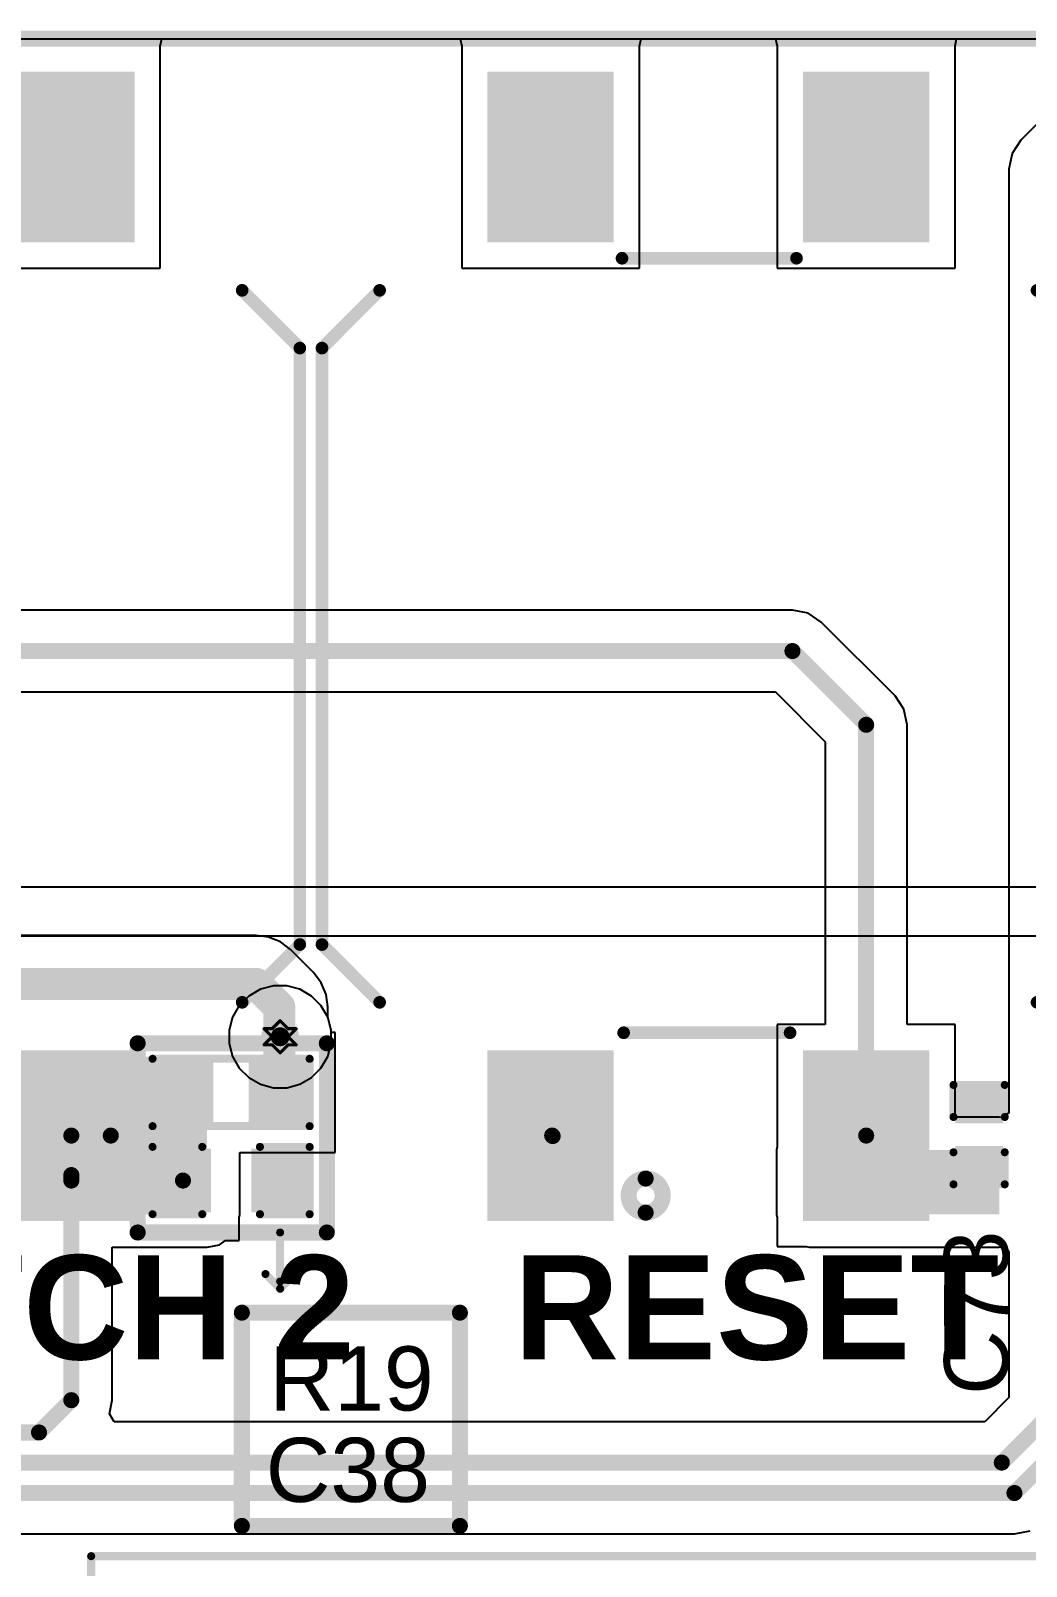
# Model space of a CAD drawing. Header units: inches. Extents: x -3 to 5437, y -3 to 5435.
# Drawn here: x 156.57 to 172.35, y 97.02 to 121.35 of the extents above; entities that cross this region are included whole.
import ezdxf

# ---------------------------------------------------------------- set-up
doc = ezdxf.new("R2010")
doc.units = ezdxf.units.IN
for name, color, linetype in [('Board Outline', 216, 'Continuous'), ('Bottom Layer', 5, 'Continuous'), ('Bottom Solder', 6, 'Continuous'), ('Drill Drawing', 1, 'Continuous'), ('GND', 16, 'Continuous'), ('PWR', 76, 'Continuous'), ('Top Layer', 1, 'Continuous'), ('Top Overlay', 2, 'Continuous'), ('Top Paste', 8, 'Continuous'), ('Top Solder', 216, 'Continuous'), ('Via Holes', 16, 'Continuous')]:
    doc.layers.add(name, color=color, linetype=linetype)
doc.styles.add('Arial', font='', dxfattribs={"height": 0.2})
doc.styles.add('Arial_Bold', font='', dxfattribs={"height": 0.2})
doc.styles.get('Arial').set_extended_font_data('Arial')
doc.styles.get('Arial_Bold').set_extended_font_data('Arial', bold=True)

# ---------------------------------------------------------------- blocks, each defined once
blk = doc.blocks.new('HC_12_M______SMD_10')
at = {"layer": 'Top Layer'}
for points in [[(-14.873, 6.906), (-11.873, 6.906), (-11.873, 5.106), (-14.873, 5.106)], [(11.627, 6.026), (14.627, 6.026), (14.627, 4.226), (11.627, 4.226)], [(-14.873, 4.366), (-11.873, 4.366), (-11.873, 2.566), (-14.873, 2.566)], [(11.627, 3.486), (14.627, 3.486), (14.627, 1.686), (11.627, 1.686)], [(-14.873, 1.826), (-11.873, 1.826), (-11.873, 0.026), (-14.873, 0.026)], [(11.627, 0.946), (14.627, 0.946), (14.627, -0.854), (11.627, -0.854)], [(-14.873, -0.714), (-11.873, -0.714), (-11.873, -2.514), (-14.873, -2.514)], [(-14.873, -3.254), (-11.873, -3.254), (-11.873, -5.054), (-14.873, -5.054)]]:
    blk.add_hatch(color=1, dxfattribs=at).paths.add_polyline_path(points)
at = {"layer": 'Top Paste'}
for points in [[(-14.873, 6.906), (-11.873, 6.906), (-11.873, 5.106), (-14.873, 5.106)], [(11.627, 6.026), (14.627, 6.026), (14.627, 4.226), (11.627, 4.226)], [(-14.873, 4.366), (-11.873, 4.366), (-11.873, 2.566), (-14.873, 2.566)], [(11.627, 3.486), (14.627, 3.486), (14.627, 1.686), (11.627, 1.686)], [(-14.873, 1.826), (-11.873, 1.826), (-11.873, 0.026), (-14.873, 0.026)], [(11.627, 0.946), (14.627, 0.946), (14.627, -0.854), (11.627, -0.854)], [(-14.873, -0.714), (-11.873, -0.714), (-11.873, -2.514), (-14.873, -2.514)], [(-14.873, -3.254), (-11.873, -3.254), (-11.873, -5.054), (-14.873, -5.054)]]:
    blk.add_hatch(color=8, dxfattribs=at).paths.add_polyline_path(points)
at = {"layer": 'Top Solder'}
for points in [[(-14.975, 7.008), (-11.772, 7.008), (-11.772, 5.005), (-14.975, 5.005)], [(11.525, 6.128), (14.728, 6.128), (14.728, 4.125), (11.525, 4.125)], [(-14.975, 4.468), (-11.772, 4.468), (-11.772, 2.465), (-14.975, 2.465)], [(11.525, 3.588), (14.728, 3.588), (14.728, 1.585), (11.525, 1.585)], [(-14.975, 1.928), (-11.772, 1.928), (-11.772, -0.075), (-14.975, -0.075)], [(11.525, 1.048), (14.728, 1.048), (14.728, -0.955), (11.525, -0.955)], [(-14.975, -0.612), (-11.772, -0.612), (-11.772, -2.615), (-14.975, -2.615)], [(-14.975, -3.152), (-11.772, -3.152), (-11.772, -5.155), (-14.975, -5.155)]]:
    blk.add_hatch(color=216, dxfattribs=at).paths.add_polyline_path(points)
at = {"layer": 'Top Overlay'}
for points in [[(-14.173, -6.274, 0.127, 0.127, 0), (-14.173, 8.126, 0.127, 0.127, 0)], [(-14.173, 8.126, 0.127, 0.127, 0), (13.627, 8.126, 0.127, 0.127, 0)], [(13.627, -6.274, 0.127, 0.127, 0), (13.627, 8.126, 0.127, 0.127, 0)], [(-14.173, -6.274, 0.127, 0.127, 0), (13.627, -6.274, 0.127, 0.127, 0)]]:
    blk.add_lwpolyline(points, format="xyseb", dxfattribs=at)
for points in [[(-14.205, 8.126, 0.0635, 0.0635, 1), (-14.141, 8.126, 0.0635, 0.0635, 1)], [(-14.205, 8.126, 0.0635, 0.0635, 1), (-14.141, 8.126, 0.0635, 0.0635, 1)], [(13.595, 8.126, 0.0635, 0.0635, 1), (13.659, 8.126, 0.0635, 0.0635, 1)], [(13.595, 8.126, 0.0635, 0.0635, 1), (13.659, 8.126, 0.0635, 0.0635, 1)], [(-14.205, -6.274, 0.0635, 0.0635, 1), (-14.141, -6.274, 0.0635, 0.0635, 1)], [(-14.205, -6.274, 0.0635, 0.0635, 1), (-14.141, -6.274, 0.0635, 0.0635, 1)], [(13.595, -6.274, 0.0635, 0.0635, 1), (13.659, -6.274, 0.0635, 0.0635, 1)], [(13.595, -6.274, 0.0635, 0.0635, 1), (13.659, -6.274, 0.0635, 0.0635, 1)]]:
    blk.add_lwpolyline(points, format="xyseb", close=True, dxfattribs=at)
at = {"layer": 'Top Overlay', "style": 'Arial'}
for s, p in [('1', (-11.23, 5.61)), ('7', (10.331, 4.696)), ('2', (-11.23, 3.07)), ('6', (10.131, 2.232)), ('3', (-11.255, 0.479)), ('8', (10.131, -0.359)), ('4', (-11.23, -1.959)), ('5', (-11.03, -4.499))]:
    blk.add_text(s, height=1, rotation=360, dxfattribs=at).set_placement(p)
blk = doc.blocks.new('C___0402_352')
at = {"layer": 'Top Layer'}
for points in [[(-0.699, -0.318), (-0.699, 0.317), (-0.241, 0.317), (-0.241, -0.318)], [(0.241, -0.318), (0.241, 0.317), (0.699, 0.317), (0.699, -0.318)]]:
    blk.add_hatch(color=1, dxfattribs=at).paths.add_polyline_path(points)
at = {"layer": 'Top Paste'}
for points in [[(-0.699, -0.318), (-0.699, 0.317), (-0.241, 0.317), (-0.241, -0.318)], [(0.241, -0.318), (0.241, 0.317), (0.699, 0.317), (0.699, -0.318)]]:
    blk.add_hatch(color=8, dxfattribs=at).paths.add_polyline_path(points)
at = {"layer": 'Top Solder'}
for points in [[(-0.758, -0.377), (-0.758, 0.377), (-0.181, 0.377), (-0.181, -0.377)], [(0.181, -0.377), (0.181, 0.377), (0.758, 0.377), (0.758, -0.377)]]:
    blk.add_hatch(color=216, dxfattribs=at).paths.add_polyline_path(points)
at = {"layer": 'Top Overlay'}
for points in [[(-0.787, -0.406, 0.127, 0.127, 0), (-0.787, 0.406, 0.127, 0.127, 0)], [(-0.279, 0.406, 0.127, 0.127, 0), (-0.787, 0.406, 0.127, 0.127, 0)], [(0.787, 0.406, 0.127, 0.127, 0), (0.279, 0.406, 0.127, 0.127, 0)], [(0.787, -0.406, 0.127, 0.127, 0), (0.787, 0.406, 0.127, 0.127, 0)], [(-0.279, -0.406, 0.127, 0.127, 0), (-0.787, -0.406, 0.127, 0.127, 0)], [(0.787, -0.406, 0.127, 0.127, 0), (0.279, -0.406, 0.127, 0.127, 0)]]:
    blk.add_lwpolyline(points, format="xyseb", dxfattribs=at)
for points in [[(-0.819, 0.406, 0.0635, 0.0635, 1), (-0.756, 0.406, 0.0635, 0.0635, 1)], [(-0.819, 0.406, 0.0635, 0.0635, 1), (-0.756, 0.406, 0.0635, 0.0635, 1)], [(-0.311, 0.406, 0.0635, 0.0635, 1), (-0.248, 0.406, 0.0635, 0.0635, 1)], [(0.248, 0.406, 0.0635, 0.0635, 1), (0.311, 0.406, 0.0635, 0.0635, 1)], [(0.756, 0.406, 0.0635, 0.0635, 1), (0.819, 0.406, 0.0635, 0.0635, 1)], [(0.756, 0.406, 0.0635, 0.0635, 1), (0.819, 0.406, 0.0635, 0.0635, 1)], [(-0.819, -0.406, 0.0635, 0.0635, 1), (-0.756, -0.406, 0.0635, 0.0635, 1)], [(-0.819, -0.406, 0.0635, 0.0635, 1), (-0.756, -0.406, 0.0635, 0.0635, 1)], [(-0.311, -0.406, 0.0635, 0.0635, 1), (-0.248, -0.406, 0.0635, 0.0635, 1)], [(0.248, -0.406, 0.0635, 0.0635, 1), (0.311, -0.406, 0.0635, 0.0635, 1)], [(0.756, -0.406, 0.0635, 0.0635, 1), (0.819, -0.406, 0.0635, 0.0635, 1)], [(0.756, -0.406, 0.0635, 0.0635, 1), (0.819, -0.406, 0.0635, 0.0635, 1)]]:
    blk.add_lwpolyline(points, format="xyseb", close=True, dxfattribs=at)
blk = doc.blocks.new('TL3300CF160Q_414')
at = {"layer": 'Top Layer'}
for points in [[(-6.5, 1.6), (-9, 1.6), (-9, 3.4), (-6.5, 3.4)], [(9, 1.6), (6.5, 1.6), (6.5, 3.4), (9, 3.4)], [(-6.5, -3.4), (-9, -3.4), (-9, -1.6), (-6.5, -1.6)], [(9, -3.4), (6.5, -3.4), (6.5, -1.6), (9, -1.6)]]:
    blk.add_hatch(color=1, dxfattribs=at).paths.add_polyline_path(points)
at = {"layer": 'Top Paste'}
for points in [[(-6.5, 1.6), (-9, 1.6), (-9, 3.4), (-6.5, 3.4)], [(9, 1.6), (6.5, 1.6), (6.5, 3.4), (9, 3.4)], [(-6.5, -3.4), (-9, -3.4), (-9, -1.6), (-6.5, -1.6)], [(9, -3.4), (6.5, -3.4), (6.5, -1.6), (9, -1.6)]]:
    blk.add_hatch(color=8, dxfattribs=at).paths.add_polyline_path(points)
at = {"layer": 'Top Solder'}
for points in [[(-6.398, 1.498), (-9.102, 1.498), (-9.102, 3.502), (-6.398, 3.502)], [(9.102, 1.498), (6.398, 1.498), (6.398, 3.502), (9.102, 3.502)], [(-6.398, -3.502), (-9.102, -3.502), (-9.102, -1.498), (-6.398, -1.498)], [(9.102, -3.502), (6.398, -3.502), (6.398, -1.498), (9.102, -1.498)]]:
    blk.add_hatch(color=216, dxfattribs=at).paths.add_polyline_path(points)
at = {"layer": 'Top Overlay'}
for points in [[(-4.724, 6.121, 0.2, 0.2, 0), (-5.639, 5.207, 0.2, 0.2, 0)], [(-4.724, 6.121, 0.2, 0.2, 0), (4.724, 6.121, 0.2, 0.2, 0)], [(4.724, 6.121, 0.2, 0.2, 0), (5.639, 5.207, 0.2, 0.2, 0)], [(6.147, 1.368, 0.2, 0.2, 0), (6.147, -1.397, 0.2, 0.2, 0)], [(-6.121, 1.342, 0.2, 0.2, 0), (-6.121, -1.295, 0.2, 0.2, 0)], [(-5.639, -5.207, 0.2, 0.2, 0), (-4.724, -6.121, 0.2, 0.2, 0)], [(5.639, -5.207, 0.2, 0.2, 0), (4.724, -6.121, 0.2, 0.2, 0)], [(-4.724, -6.121, 0.2, 0.2, 0), (4.724, -6.121, 0.2, 0.2, 0)]]:
    blk.add_lwpolyline(points, format="xyseb", dxfattribs=at)
for points in [[(-4.774, 6.121, 0.1, 0.1, 1), (-4.674, 6.121, 0.1, 0.1, 1)], [(-4.774, 6.121, 0.1, 0.1, 1), (-4.674, 6.121, 0.1, 0.1, 1)], [(4.674, 6.121, 0.1, 0.1, 1), (4.774, 6.121, 0.1, 0.1, 1)], [(4.674, 6.121, 0.1, 0.1, 1), (4.774, 6.121, 0.1, 0.1, 1)], [(-5.689, 5.207, 0.1, 0.1, 1), (-5.589, 5.207, 0.1, 0.1, 1)], [(5.589, 5.207, 0.1, 0.1, 1), (5.689, 5.207, 0.1, 0.1, 1)], [(6.097, 1.368, 0.1, 0.1, 1), (6.197, 1.368, 0.1, 0.1, 1)], [(-8.379, 0.974, 0.254, 0.254, 1), (-8.919, 0.974, 0.254, 0.254, 1)], [(-6.171, 1.342, 0.1, 0.1, 1), (-6.071, 1.342, 0.1, 0.1, 1)], [(-8.983, 0.974, 0.127, 0.127, 1), (-8.856, 0.974, 0.127, 0.127, 1)], [(-8.443, 0.974, 0.127, 0.127, 1), (-8.316, 0.974, 0.127, 0.127, 1)], [(-6.171, -1.295, 0.1, 0.1, 1), (-6.071, -1.295, 0.1, 0.1, 1)], [(6.097, -1.397, 0.1, 0.1, 1), (6.197, -1.397, 0.1, 0.1, 1)], [(-5.689, -5.207, 0.1, 0.1, 1), (-5.589, -5.207, 0.1, 0.1, 1)], [(5.589, -5.207, 0.1, 0.1, 1), (5.689, -5.207, 0.1, 0.1, 1)], [(-4.774, -6.121, 0.1, 0.1, 1), (-4.674, -6.121, 0.1, 0.1, 1)], [(-4.774, -6.121, 0.1, 0.1, 1), (-4.674, -6.121, 0.1, 0.1, 1)], [(4.674, -6.121, 0.1, 0.1, 1), (4.774, -6.121, 0.1, 0.1, 1)], [(4.674, -6.121, 0.1, 0.1, 1), (4.774, -6.121, 0.1, 0.1, 1)]]:
    blk.add_lwpolyline(points, format="xyseb", close=True, dxfattribs=at)
blk = doc.blocks.new('TL3300CF160Q_416')
at = {"layer": 'Top Layer'}
for points in [[(-6.5, 1.6), (-9, 1.6), (-9, 3.4), (-6.5, 3.4)], [(9, 1.6), (6.5, 1.6), (6.5, 3.4), (9, 3.4)], [(-6.5, -3.4), (-9, -3.4), (-9, -1.6), (-6.5, -1.6)], [(9, -3.4), (6.5, -3.4), (6.5, -1.6), (9, -1.6)]]:
    blk.add_hatch(color=1, dxfattribs=at).paths.add_polyline_path(points)
at = {"layer": 'Top Paste'}
for points in [[(-6.5, 1.6), (-9, 1.6), (-9, 3.4), (-6.5, 3.4)], [(9, 1.6), (6.5, 1.6), (6.5, 3.4), (9, 3.4)], [(-6.5, -3.4), (-9, -3.4), (-9, -1.6), (-6.5, -1.6)], [(9, -3.4), (6.5, -3.4), (6.5, -1.6), (9, -1.6)]]:
    blk.add_hatch(color=8, dxfattribs=at).paths.add_polyline_path(points)
at = {"layer": 'Top Solder'}
for points in [[(-6.398, 1.498), (-9.102, 1.498), (-9.102, 3.502), (-6.398, 3.502)], [(9.102, 1.498), (6.398, 1.498), (6.398, 3.502), (9.102, 3.502)], [(-6.398, -3.502), (-9.102, -3.502), (-9.102, -1.498), (-6.398, -1.498)], [(9.102, -3.502), (6.398, -3.502), (6.398, -1.498), (9.102, -1.498)]]:
    blk.add_hatch(color=216, dxfattribs=at).paths.add_polyline_path(points)
at = {"layer": 'Top Overlay'}
for points in [[(-4.724, 6.121, 0.2, 0.2, 0), (-5.639, 5.207, 0.2, 0.2, 0)], [(-4.724, 6.121, 0.2, 0.2, 0), (4.724, 6.121, 0.2, 0.2, 0)], [(4.724, 6.121, 0.2, 0.2, 0), (5.639, 5.207, 0.2, 0.2, 0)], [(6.147, 1.368, 0.2, 0.2, 0), (6.147, -1.397, 0.2, 0.2, 0)], [(-6.121, 1.342, 0.2, 0.2, 0), (-6.121, -1.295, 0.2, 0.2, 0)], [(-5.639, -5.207, 0.2, 0.2, 0), (-4.724, -6.121, 0.2, 0.2, 0)], [(5.639, -5.207, 0.2, 0.2, 0), (4.724, -6.121, 0.2, 0.2, 0)], [(-4.724, -6.121, 0.2, 0.2, 0), (4.724, -6.121, 0.2, 0.2, 0)]]:
    blk.add_lwpolyline(points, format="xyseb", dxfattribs=at)
for points in [[(-4.774, 6.121, 0.1, 0.1, 1), (-4.674, 6.121, 0.1, 0.1, 1)], [(-4.774, 6.121, 0.1, 0.1, 1), (-4.674, 6.121, 0.1, 0.1, 1)], [(4.674, 6.121, 0.1, 0.1, 1), (4.774, 6.121, 0.1, 0.1, 1)], [(4.674, 6.121, 0.1, 0.1, 1), (4.774, 6.121, 0.1, 0.1, 1)], [(-5.689, 5.207, 0.1, 0.1, 1), (-5.589, 5.207, 0.1, 0.1, 1)], [(5.589, 5.207, 0.1, 0.1, 1), (5.689, 5.207, 0.1, 0.1, 1)], [(6.097, 1.368, 0.1, 0.1, 1), (6.197, 1.368, 0.1, 0.1, 1)], [(-8.43, 0.993, 0.254, 0.254, 1), (-8.97, 0.993, 0.254, 0.254, 1)], [(-6.171, 1.342, 0.1, 0.1, 1), (-6.071, 1.342, 0.1, 0.1, 1)], [(-9.034, 0.993, 0.127, 0.127, 1), (-8.907, 0.993, 0.127, 0.127, 1)], [(-8.494, 0.993, 0.127, 0.127, 1), (-8.367, 0.993, 0.127, 0.127, 1)], [(-6.171, -1.295, 0.1, 0.1, 1), (-6.071, -1.295, 0.1, 0.1, 1)], [(6.097, -1.397, 0.1, 0.1, 1), (6.197, -1.397, 0.1, 0.1, 1)], [(-5.689, -5.207, 0.1, 0.1, 1), (-5.589, -5.207, 0.1, 0.1, 1)], [(5.589, -5.207, 0.1, 0.1, 1), (5.689, -5.207, 0.1, 0.1, 1)], [(-4.774, -6.121, 0.1, 0.1, 1), (-4.674, -6.121, 0.1, 0.1, 1)], [(-4.774, -6.121, 0.1, 0.1, 1), (-4.674, -6.121, 0.1, 0.1, 1)], [(4.674, -6.121, 0.1, 0.1, 1), (4.774, -6.121, 0.1, 0.1, 1)], [(4.674, -6.121, 0.1, 0.1, 1), (4.774, -6.121, 0.1, 0.1, 1)]]:
    blk.add_lwpolyline(points, format="xyseb", close=True, dxfattribs=at)
blk = doc.blocks.new('RES_0603_447')
at = {"layer": 'Top Layer'}
for points in [[(-0.381, 0.4445), (-0.381, -0.4445), (-1.143, -0.4445), (-1.143, 0.4445)], [(1.143, 0.4445), (1.143, -0.4445), (0.381, -0.4445), (0.381, 0.4445)]]:
    blk.add_hatch(color=1, dxfattribs=at).paths.add_polyline_path(points)
at = {"layer": 'Top Paste'}
for points in [[(-0.381, 0.4445), (-0.381, -0.4445), (-1.143, -0.4445), (-1.143, 0.4445)], [(1.143, 0.4445), (1.143, -0.4445), (0.381, -0.4445), (0.381, 0.4445)]]:
    blk.add_hatch(color=8, dxfattribs=at).paths.add_polyline_path(points)
at = {"layer": 'Top Solder'}
for points in [[(-0.2794, 0.5461), (-0.2794, -0.5461), (-1.2446, -0.5461), (-1.2446, 0.5461)], [(1.2446, 0.5461), (1.2446, -0.5461), (0.2794, -0.5461), (0.2794, 0.5461)]]:
    blk.add_hatch(color=216, dxfattribs=at).paths.add_polyline_path(points)
at = {"layer": 'Top Overlay'}
for points in [[(-1.2446, 0.5334, 0.127, 0.127, 0), (1.2446, 0.5334, 0.127, 0.127, 0)], [(-1.2446, -0.5334, 0.127, 0.127, 0), (-1.2446, 0.5334, 0.127, 0.127, 0)], [(1.2446, -0.5334, 0.127, 0.127, 0), (1.2446, 0.5334, 0.127, 0.127, 0)], [(-1.2446, -0.5334, 0.127, 0.127, 0), (1.2446, -0.5334, 0.127, 0.127, 0)]]:
    blk.add_lwpolyline(points, format="xyseb", dxfattribs=at)
for points in [[(-1.27635, 0.5334, 0.0635, 0.0635, 1), (-1.21285, 0.5334, 0.0635, 0.0635, 1)], [(-1.27635, 0.5334, 0.0635, 0.0635, 1), (-1.21285, 0.5334, 0.0635, 0.0635, 1)], [(1.21285, 0.5334, 0.0635, 0.0635, 1), (1.27635, 0.5334, 0.0635, 0.0635, 1)], [(1.21285, 0.5334, 0.0635, 0.0635, 1), (1.27635, 0.5334, 0.0635, 0.0635, 1)], [(-1.27635, -0.5334, 0.0635, 0.0635, 1), (-1.21285, -0.5334, 0.0635, 0.0635, 1)], [(-1.27635, -0.5334, 0.0635, 0.0635, 1), (-1.21285, -0.5334, 0.0635, 0.0635, 1)], [(1.21285, -0.5334, 0.0635, 0.0635, 1), (1.27635, -0.5334, 0.0635, 0.0635, 1)], [(1.21285, -0.5334, 0.0635, 0.0635, 1), (1.27635, -0.5334, 0.0635, 0.0635, 1)]]:
    blk.add_lwpolyline(points, format="xyseb", close=True, dxfattribs=at)
blk = doc.blocks.new('C__0603_484')
at = {"layer": 'Top Layer'}
for points in [[(-0.381, 0.445), (-0.381, -0.445), (-1.143, -0.445), (-1.143, 0.445)], [(1.143, 0.445), (1.143, -0.445), (0.381, -0.445), (0.381, 0.445)]]:
    blk.add_hatch(color=1, dxfattribs=at).paths.add_polyline_path(points)
at = {"layer": 'Top Paste'}
for points in [[(-0.381, 0.445), (-0.381, -0.445), (-1.143, -0.445), (-1.143, 0.445)], [(1.143, 0.445), (1.143, -0.445), (0.381, -0.445), (0.381, 0.445)]]:
    blk.add_hatch(color=8, dxfattribs=at).paths.add_polyline_path(points)
at = {"layer": 'Top Solder'}
for points in [[(-0.321, 0.504), (-0.321, -0.504), (-1.203, -0.504), (-1.203, 0.504)], [(1.203, 0.504), (1.203, -0.504), (0.321, -0.504), (0.321, 0.504)]]:
    blk.add_hatch(color=216, dxfattribs=at).paths.add_polyline_path(points)
at = {"layer": 'Top Overlay'}
for points in [[(-0.457, 0.533, 0.127, 0.127, 0), (-1.245, 0.533, 0.127, 0.127, 0)], [(-1.245, 0.533, 0.127, 0.127, 0), (-1.245, -0.533, 0.127, 0.127, 0)], [(1.245, 0.533, 0.127, 0.127, 0), (0.457, 0.533, 0.127, 0.127, 0)], [(1.245, 0.533, 0.127, 0.127, 0), (1.245, -0.533, 0.127, 0.127, 0)], [(-0.457, -0.533, 0.127, 0.127, 0), (-1.245, -0.533, 0.127, 0.127, 0)], [(1.245, -0.533, 0.127, 0.127, 0), (0.457, -0.533, 0.127, 0.127, 0)]]:
    blk.add_lwpolyline(points, format="xyseb", dxfattribs=at)
for points in [[(-1.276, 0.533, 0.0635, 0.0635, 1), (-1.213, 0.533, 0.0635, 0.0635, 1)], [(-1.276, 0.533, 0.0635, 0.0635, 1), (-1.213, 0.533, 0.0635, 0.0635, 1)], [(-0.489, 0.533, 0.0635, 0.0635, 1), (-0.425, 0.533, 0.0635, 0.0635, 1)], [(0.425, 0.533, 0.0635, 0.0635, 1), (0.489, 0.533, 0.0635, 0.0635, 1)], [(1.213, 0.533, 0.0635, 0.0635, 1), (1.276, 0.533, 0.0635, 0.0635, 1)], [(1.213, 0.533, 0.0635, 0.0635, 1), (1.276, 0.533, 0.0635, 0.0635, 1)], [(-1.276, -0.533, 0.0635, 0.0635, 1), (-1.213, -0.533, 0.0635, 0.0635, 1)], [(-1.276, -0.533, 0.0635, 0.0635, 1), (-1.213, -0.533, 0.0635, 0.0635, 1)], [(-0.489, -0.533, 0.0635, 0.0635, 1), (-0.425, -0.533, 0.0635, 0.0635, 1)], [(0.425, -0.533, 0.0635, 0.0635, 1), (0.489, -0.533, 0.0635, 0.0635, 1)], [(1.213, -0.533, 0.0635, 0.0635, 1), (1.276, -0.533, 0.0635, 0.0635, 1)], [(1.213, -0.533, 0.0635, 0.0635, 1), (1.276, -0.533, 0.0635, 0.0635, 1)]]:
    blk.add_lwpolyline(points, format="xyseb", close=True, dxfattribs=at)

msp = doc.modelspace()

# ---------------------------------------------------------------- hatches: boundary and pattern name
at = {"layer": 'Bottom Layer'}
h = msp.add_hatch(color=5, dxfattribs=at)
edge = h.paths.add_edge_path()
edge.add_arc((160.525, 105.411), 0.3, 0, 360)
at = {"layer": 'Bottom Solder'}
h = msp.add_hatch(color=6, dxfattribs=at)
edge = h.paths.add_edge_path()
edge.add_arc((160.525, 105.411), 0.15, 0, 360)
at = {"layer": 'GND'}
h = msp.add_hatch(color=16, dxfattribs=at)
edge = h.paths.add_edge_path()
edge.add_arc((160.525, 105.411), 0.3, 0, 360)
at = {"layer": 'PWR'}
h = msp.add_hatch(color=76, dxfattribs=at)
edge = h.paths.add_edge_path()
edge.add_arc((160.525, 105.411), 0.3, 0, 360)
at = {"layer": 'Top Layer'}
h = msp.add_hatch(color=1, dxfattribs=at)
edge = h.paths.add_edge_path()
edge.add_arc((160.525, 105.411), 0.3, 0, 360)
for points in [[(156.316, 102.596), (159.367, 102.596), (159.367, 105.096), (156.316, 105.096)], [(168.909, 102.596), (171.917, 102.596), (171.917, 103.62), (168.909, 103.62)]]:
    msp.add_hatch(color=1, dxfattribs=at).paths.add_polyline_path(points)
at = {"layer": 'Top Solder'}
h = msp.add_hatch(color=216, dxfattribs=at)
edge = h.paths.add_edge_path()
edge.add_arc((160.525, 105.411), 0.15, 0, 360)
at = {"layer": 'Via Holes'}
h = msp.add_hatch(color=7, dxfattribs=at)
edge = h.paths.add_edge_path()
edge.add_arc((160.525, 105.411), 0.15, 0, 360)

# ---------------------------------------------------------------- linework, layer by layer
at = {"layer": 'Board Outline'}
msp.add_lwpolyline([(-2.777, 121.22, 0.254, 0.254, 0), (202.223, 121.22, 0.254, 0.254, 0)], format="xyseb", dxfattribs=at)
at = {"layer": 'Bottom Layer'}
for p, q in [((50.23, 121.22), (198.678, 121.22)), ((160.029, 106.057), (159.878, 105.907)), ((160.213, 106.164), (160.029, 106.057)), ((160.418, 106.219), (160.213, 106.164)), ((160.631, 106.219), (160.418, 106.219)), ((160.837, 106.164), (160.631, 106.219)), ((161.021, 106.057), (160.837, 106.164)), ((161.171, 105.907), (161.021, 106.057)), ((159.878, 105.907), (159.772, 105.723)), ((161.278, 105.723), (161.171, 105.907)), ((159.772, 105.723), (159.717, 105.517)), ((161.333, 105.517), (161.278, 105.723)), ((159.717, 105.517), (159.717, 105.304)), ((161.333, 105.304), (161.333, 105.517)), ((159.717, 105.304), (159.772, 105.099)), ((159.772, 105.099), (159.878, 104.915)), ((161.171, 104.915), (161.278, 105.099)), ((161.278, 105.099), (161.333, 105.304)), ((159.878, 104.915), (160.029, 104.764)), ((161.021, 104.764), (161.171, 104.915)), ((160.029, 104.764), (160.213, 104.658)), ((160.213, 104.658), (160.418, 104.603)), ((160.418, 104.603), (160.631, 104.603)), ((160.631, 104.603), (160.837, 104.658)), ((160.837, 104.658), (161.021, 104.764))]:
    msp.add_line(p, q, dxfattribs=at)
at = {"layer": 'Drill Drawing'}
for points in [[(160.398, 105.538, 0.0508, 0.0508, 0), (160.525, 105.665, 0.0508, 0.0508, 0)], [(160.525, 105.665, 0.0508, 0.0508, 0), (160.652, 105.538, 0.0508, 0.0508, 0)], [(160.271, 105.538, 0.0508, 0.0508, 0), (160.398, 105.411, 0.0508, 0.0508, 0)], [(160.271, 105.538, 0.0508, 0.0508, 0), (160.398, 105.538, 0.0508, 0.0508, 0)], [(160.271, 105.284, 0.0508, 0.0508, 0), (160.398, 105.411, 0.0508, 0.0508, 0)], [(160.652, 105.538, 0.0508, 0.0508, 0), (160.779, 105.538, 0.0508, 0.0508, 0)], [(160.652, 105.411, 0.0508, 0.0508, 0), (160.779, 105.538, 0.0508, 0.0508, 0)], [(160.652, 105.411, 0.0508, 0.0508, 0), (160.779, 105.284, 0.0508, 0.0508, 0)], [(160.271, 105.284, 0.0508, 0.0508, 0), (160.398, 105.284, 0.0508, 0.0508, 0)], [(160.398, 105.284, 0.0508, 0.0508, 0), (160.525, 105.157, 0.0508, 0.0508, 0)], [(160.525, 105.157, 0.0508, 0.0508, 0), (160.652, 105.284, 0.0508, 0.0508, 0)], [(160.652, 105.284, 0.0508, 0.0508, 0), (160.779, 105.284, 0.0508, 0.0508, 0)]]:
    msp.add_lwpolyline(points, format="xyseb", dxfattribs=at)
for points in [[(160.512, 105.665, 0.0254, 0.0254, 1), (160.537, 105.665, 0.0254, 0.0254, 1)], [(160.512, 105.665, 0.0254, 0.0254, 1), (160.537, 105.665, 0.0254, 0.0254, 1)], [(160.258, 105.538, 0.0254, 0.0254, 1), (160.283, 105.538, 0.0254, 0.0254, 1)], [(160.258, 105.538, 0.0254, 0.0254, 1), (160.283, 105.538, 0.0254, 0.0254, 1)], [(160.385, 105.538, 0.0254, 0.0254, 1), (160.41, 105.538, 0.0254, 0.0254, 1)], [(160.385, 105.538, 0.0254, 0.0254, 1), (160.41, 105.538, 0.0254, 0.0254, 1)], [(160.385, 105.411, 0.0254, 0.0254, 1), (160.41, 105.411, 0.0254, 0.0254, 1)], [(160.385, 105.411, 0.0254, 0.0254, 1), (160.41, 105.411, 0.0254, 0.0254, 1)], [(160.639, 105.538, 0.0254, 0.0254, 1), (160.664, 105.538, 0.0254, 0.0254, 1)], [(160.639, 105.538, 0.0254, 0.0254, 1), (160.664, 105.538, 0.0254, 0.0254, 1)], [(160.639, 105.411, 0.0254, 0.0254, 1), (160.664, 105.411, 0.0254, 0.0254, 1)], [(160.639, 105.411, 0.0254, 0.0254, 1), (160.664, 105.411, 0.0254, 0.0254, 1)], [(160.766, 105.538, 0.0254, 0.0254, 1), (160.791, 105.538, 0.0254, 0.0254, 1)], [(160.766, 105.538, 0.0254, 0.0254, 1), (160.791, 105.538, 0.0254, 0.0254, 1)], [(160.258, 105.284, 0.0254, 0.0254, 1), (160.283, 105.284, 0.0254, 0.0254, 1)], [(160.258, 105.284, 0.0254, 0.0254, 1), (160.283, 105.284, 0.0254, 0.0254, 1)], [(160.385, 105.284, 0.0254, 0.0254, 1), (160.41, 105.284, 0.0254, 0.0254, 1)], [(160.385, 105.284, 0.0254, 0.0254, 1), (160.41, 105.284, 0.0254, 0.0254, 1)], [(160.512, 105.157, 0.0254, 0.0254, 1), (160.537, 105.157, 0.0254, 0.0254, 1)], [(160.512, 105.157, 0.0254, 0.0254, 1), (160.537, 105.157, 0.0254, 0.0254, 1)], [(160.639, 105.284, 0.0254, 0.0254, 1), (160.664, 105.284, 0.0254, 0.0254, 1)], [(160.639, 105.284, 0.0254, 0.0254, 1), (160.664, 105.284, 0.0254, 0.0254, 1)], [(160.766, 105.284, 0.0254, 0.0254, 1), (160.791, 105.284, 0.0254, 0.0254, 1)], [(160.766, 105.284, 0.0254, 0.0254, 1), (160.791, 105.284, 0.0254, 0.0254, 1)]]:
    msp.add_lwpolyline(points, format="xyseb", close=True, dxfattribs=at)
at = {"layer": 'GND'}
for p, q in [((50.23, 121.22), (198.431, 121.22)), ((160.029, 106.057), (159.878, 105.907)), ((160.213, 106.164), (160.029, 106.057)), ((160.418, 106.219), (160.213, 106.164)), ((160.631, 106.219), (160.418, 106.219)), ((160.837, 106.164), (160.631, 106.219)), ((161.021, 106.057), (160.837, 106.164)), ((161.171, 105.907), (161.021, 106.057)), ((159.878, 105.907), (159.772, 105.723)), ((161.278, 105.723), (161.171, 105.907)), ((159.772, 105.723), (159.717, 105.517)), ((161.333, 105.517), (161.278, 105.723)), ((159.717, 105.517), (159.717, 105.304)), ((161.333, 105.304), (161.333, 105.517)), ((159.717, 105.304), (159.772, 105.099)), ((159.772, 105.099), (159.878, 104.915)), ((161.171, 104.915), (161.278, 105.099)), ((161.278, 105.099), (161.333, 105.304)), ((159.878, 104.915), (160.029, 104.764)), ((161.021, 104.764), (161.171, 104.915)), ((160.029, 104.764), (160.213, 104.658)), ((160.213, 104.658), (160.418, 104.603)), ((160.418, 104.603), (160.631, 104.603)), ((160.631, 104.603), (160.837, 104.658)), ((160.837, 104.658), (161.021, 104.764))]:
    msp.add_line(p, q, dxfattribs=at)
at = {"layer": 'PWR'}
for p, q in [((50.23, 121.22), (197.84, 121.22)), ((179.549, 107.779), (135.941, 107.779)), ((135.941, 107.01), (179.867, 107.01))]:
    msp.add_line(p, q, dxfattribs=at)
at = {"layer": 'Top Layer'}
for p, q in [((158.624, 121.104), (158.651, 121.22)), ((158.651, 121.22), (163.375, 121.22)), ((163.375, 121.22), (163.401, 121.104)), ((166.217, 121.104), (166.243, 121.22)), ((166.243, 121.22), (168.375, 121.22)), ((168.375, 121.22), (168.401, 121.104)), ((171.217, 121.104), (171.243, 121.22)), ((171.243, 121.22), (198.678, 121.22)), ((158.624, 121.093), (158.624, 121.104)), ((158.624, 117.588), (158.624, 121.093)), ((163.401, 121.104), (163.401, 121.093)), ((163.401, 121.093), (163.401, 117.588)), ((166.217, 121.093), (166.217, 121.104)), ((166.217, 117.588), (166.217, 121.093)), ((168.401, 121.104), (168.401, 121.093)), ((168.401, 121.093), (168.401, 117.588)), ((171.217, 121.093), (171.217, 121.104)), ((171.217, 117.588), (171.217, 121.093)), ((172.767, 120.118), (172.262, 119.613)), ((172.262, 119.613), (172.121, 119.403)), ((172.121, 119.403), (172.072, 119.155)), ((172.072, 119.155), (172.072, 104.199)), ((155.808, 117.588), (158.624, 117.588)), ((163.401, 117.588), (166.217, 117.588)), ((168.401, 117.588), (171.217, 117.588)), ((168.641, 112.168), (112.668, 112.168)), ((168.889, 112.119), (168.641, 112.168)), ((169.099, 111.979), (168.889, 112.119)), ((170.267, 110.811), (169.099, 111.979)), ((132.804, 110.873), (168.373, 110.873)), ((168.373, 110.873), (169.162, 110.085)), ((170.407, 110.601), (170.267, 110.811)), ((170.457, 110.353), (170.407, 110.601)), ((170.457, 105.604), (170.457, 110.353)), ((169.162, 110.085), (169.162, 105.604)), ((160.144, 107.018), (148.383, 107.018)), ((160.343, 106.991), (160.144, 107.018)), ((160.528, 106.915), (160.343, 106.991)), ((160.687, 106.793), (160.528, 106.915)), ((161.053, 106.427), (160.687, 106.793)), ((161.175, 106.267), (161.053, 106.427)), ((161.252, 106.082), (161.175, 106.267)), ((161.278, 105.883), (161.252, 106.082)), ((161.278, 105.721), (161.278, 105.883)), ((161.333, 105.517), (161.278, 105.721)), ((169.162, 105.604), (168.401, 105.604)), ((168.401, 105.604), (168.401, 103.67)), ((171.217, 105.604), (170.457, 105.604)), ((171.217, 104.138), (171.217, 105.604)), ((161.333, 105.481), (161.333, 105.517)), ((161.399, 105.481), (161.333, 105.481)), ((161.399, 103.576), (161.399, 105.481)), ((171.917, 104.138), (171.217, 104.138)), ((171.945, 104.132), (171.917, 104.138)), ((172.072, 104.199), (171.945, 104.132)), ((168.401, 103.67), (168.391, 103.62)), ((168.391, 103.62), (168.391, 102.596)), ((159.884, 102.596), (159.884, 103.576)), ((159.884, 103.576), (161.399, 103.576)), ((159.875, 102.546), (159.884, 102.596)), ((159.875, 102.182), (159.875, 102.546)), ((168.391, 102.596), (168.401, 102.546)), ((168.401, 102.546), (168.401, 102.088)), ((159.565, 102.118), (159.66, 102.182)), ((159.66, 102.182), (159.875, 102.182)), ((157.864, 99.655), (157.864, 102.078)), ((157.864, 102.078), (159.367, 102.078)), ((159.367, 102.078), (159.565, 102.118)), ((168.401, 102.088), (168.859, 102.088)), ((168.859, 102.088), (168.909, 102.078)), ((168.909, 102.078), (171.917, 102.078)), ((171.917, 102.078), (171.974, 102.09)), ((171.974, 102.09), (172.072, 102.009)), ((172.072, 102.009), (172.072, 99.695)), ((157.821, 99.441), (157.864, 99.655)), ((172.072, 99.695), (171.691, 99.314)), ((157.893, 99.314), (157.821, 99.441)), ((171.691, 99.314), (157.893, 99.314)), ((172.159, 97.536), (172.407, 97.586)), ((143.43, 97.536), (172.159, 97.536))]:
    msp.add_line(p, q, dxfattribs=at)
for points in [[(112.668, 111.521, 0.254, 0.254, 0), (168.641, 111.521, 0.254, 0.254, 0)], [(168.641, 111.521, 0.254, 0.254, 0), (169.809, 110.353, 0.254, 0.254, 0)], [(169.809, 103.846, 0.254, 0.254, 0), (169.809, 110.353, 0.254, 0.254, 0)], [(148.383, 106.249, 0.508, 0.508, 0), (160.144, 106.249, 0.508, 0.508, 0)], [(160.144, 106.249, 0.508, 0.508, 0), (160.51, 105.883, 0.508, 0.508, 0)], [(160.51, 104.529, 0.508, 0.508, 0), (160.51, 105.883, 0.508, 0.508, 0)], [(157.216, 103.221, 0.254, 0.254, 0), (157.842, 103.846, 0.254, 0.254, 0)], [(157.216, 103.221, 0.254, 0.254, 0), (157.216, 103.846, 0.254, 0.254, 0)], [(164.835, 103.846, 0.254, 0.254, 0), (164.843, 103.838, 0.254, 0.254, 0)], [(157.216, 103.134, 0.254, 0.254, 0), (157.216, 103.221, 0.254, 0.254, 0)], [(157.216, 99.655, 0.254, 0.254, 0), (157.216, 103.134, 0.254, 0.254, 0)], [(157.216, 103.134, 0.254, 0.254, 0), (158.986, 103.134, 0.254, 0.254, 0)], [(156.704, 99.143, 0.254, 0.254, 0), (157.216, 99.655, 0.254, 0.254, 0)], [(171.959, 98.666, 0.254, 0.254, 0), (172.72, 99.427, 0.254, 0.254, 0)], [(142.679, 99.143, 0.254, 0.254, 0), (156.704, 99.143, 0.254, 0.254, 0)], [(172.159, 98.184, 0.254, 0.254, 0), (173.202, 99.227, 0.254, 0.254, 0)], [(142.961, 98.666, 0.254, 0.254, 0), (171.959, 98.666, 0.254, 0.254, 0)], [(143.161, 98.184, 0.254, 0.254, 0), (172.159, 98.184, 0.254, 0.254, 0)]]:
    msp.add_lwpolyline(points, format="xyseb", dxfattribs=at)
for points in [[(168.578, 111.521, 0.127, 0.127, 1), (168.705, 111.521, 0.127, 0.127, 1)], [(168.578, 111.521, 0.127, 0.127, 1), (168.705, 111.521, 0.127, 0.127, 1)], [(169.746, 110.353, 0.127, 0.127, 1), (169.873, 110.353, 0.127, 0.127, 1)], [(169.746, 110.353, 0.127, 0.127, 1), (169.873, 110.353, 0.127, 0.127, 1)], [(160.017, 106.249, 0.254, 0.254, 1), (160.271, 106.249, 0.254, 0.254, 1)], [(160.017, 106.249, 0.254, 0.254, 1), (160.271, 106.249, 0.254, 0.254, 1)], [(160.383, 105.883, 0.254, 0.254, 1), (160.637, 105.883, 0.254, 0.254, 1)], [(160.383, 105.883, 0.254, 0.254, 1), (160.637, 105.883, 0.254, 0.254, 1)], [(160.383, 104.529, 0.254, 0.254, 1), (160.637, 104.529, 0.254, 0.254, 1)], [(157.153, 103.846, 0.127, 0.127, 1), (157.28, 103.846, 0.127, 0.127, 1)], [(157.778, 103.846, 0.127, 0.127, 1), (157.905, 103.846, 0.127, 0.127, 1)], [(164.771, 103.846, 0.127, 0.127, 1), (164.898, 103.846, 0.127, 0.127, 1)], [(164.779, 103.838, 0.127, 0.127, 1), (164.906, 103.838, 0.127, 0.127, 1)], [(169.746, 103.846, 0.127, 0.127, 1), (169.873, 103.846, 0.127, 0.127, 1)], [(157.153, 103.221, 0.127, 0.127, 1), (157.28, 103.221, 0.127, 0.127, 1)], [(157.153, 103.221, 0.127, 0.127, 1), (157.28, 103.221, 0.127, 0.127, 1)], [(157.153, 103.221, 0.127, 0.127, 1), (157.28, 103.221, 0.127, 0.127, 1)], [(157.153, 103.134, 0.127, 0.127, 1), (157.28, 103.134, 0.127, 0.127, 1)], [(157.153, 103.134, 0.127, 0.127, 1), (157.28, 103.134, 0.127, 0.127, 1)], [(157.153, 103.134, 0.127, 0.127, 1), (157.28, 103.134, 0.127, 0.127, 1)], [(158.922, 103.134, 0.127, 0.127, 1), (159.049, 103.134, 0.127, 0.127, 1)], [(157.153, 99.655, 0.127, 0.127, 1), (157.28, 99.655, 0.127, 0.127, 1)], [(157.153, 99.655, 0.127, 0.127, 1), (157.28, 99.655, 0.127, 0.127, 1)], [(156.641, 99.143, 0.127, 0.127, 1), (156.768, 99.143, 0.127, 0.127, 1)], [(156.641, 99.143, 0.127, 0.127, 1), (156.768, 99.143, 0.127, 0.127, 1)], [(171.895, 98.666, 0.127, 0.127, 1), (172.022, 98.666, 0.127, 0.127, 1)], [(171.895, 98.666, 0.127, 0.127, 1), (172.022, 98.666, 0.127, 0.127, 1)], [(172.095, 98.184, 0.127, 0.127, 1), (172.222, 98.184, 0.127, 0.127, 1)], [(172.095, 98.184, 0.127, 0.127, 1), (172.222, 98.184, 0.127, 0.127, 1)]]:
    msp.add_lwpolyline(points, format="xyseb", close=True, dxfattribs=at)
at = {"layer": 'Top Overlay'}
for points in [[(158.267, 105.308, 0.254, 0.254, 0), (161.265, 105.308, 0.254, 0.254, 0)], [(158.267, 102.311, 0.254, 0.254, 0), (158.267, 105.308, 0.254, 0.254, 0)], [(161.265, 102.311, 0.254, 0.254, 0), (161.265, 105.308, 0.254, 0.254, 0)], [(158.267, 102.311, 0.254, 0.254, 0), (161.265, 102.311, 0.254, 0.254, 0)], [(160.525, 101.535, 0.127, 0.127, 0), (160.525, 102.311, 0.127, 0.127, 0)], [(160.293, 101.654, 0.127, 0.127, 0), (160.525, 101.422, 0.127, 0.127, 0)], [(160.525, 101.419, 0.127, 0.127, 0), (160.757, 101.651, 0.127, 0.127, 0)], [(159.918, 101.041, 0.254, 0.254, 0), (163.373, 101.041, 0.254, 0.254, 0)], [(159.918, 97.663, 0.254, 0.254, 0), (159.918, 101.041, 0.254, 0.254, 0)], [(163.373, 97.663, 0.254, 0.254, 0), (163.373, 101.041, 0.254, 0.254, 0)], [(159.918, 97.663, 0.254, 0.254, 0), (163.373, 97.663, 0.254, 0.254, 0)]]:
    msp.add_lwpolyline(points, format="xyseb", dxfattribs=at)
for points in [[(158.204, 105.308, 0.127, 0.127, 1), (158.331, 105.308, 0.127, 0.127, 1)], [(158.204, 105.308, 0.127, 0.127, 1), (158.331, 105.308, 0.127, 0.127, 1)], [(161.201, 105.308, 0.127, 0.127, 1), (161.328, 105.308, 0.127, 0.127, 1)], [(161.201, 105.308, 0.127, 0.127, 1), (161.328, 105.308, 0.127, 0.127, 1)], [(158.204, 102.311, 0.127, 0.127, 1), (158.331, 102.311, 0.127, 0.127, 1)], [(158.204, 102.311, 0.127, 0.127, 1), (158.331, 102.311, 0.127, 0.127, 1)], [(161.201, 102.311, 0.127, 0.127, 1), (161.328, 102.311, 0.127, 0.127, 1)], [(161.201, 102.311, 0.127, 0.127, 1), (161.328, 102.311, 0.127, 0.127, 1)], [(160.493, 102.311, 0.0635, 0.0635, 1), (160.556, 102.311, 0.0635, 0.0635, 1)], [(160.261, 101.654, 0.0635, 0.0635, 1), (160.324, 101.654, 0.0635, 0.0635, 1)], [(160.725, 101.651, 0.0635, 0.0635, 1), (160.788, 101.651, 0.0635, 0.0635, 1)], [(160.493, 101.535, 0.0635, 0.0635, 1), (160.556, 101.535, 0.0635, 0.0635, 1)], [(160.493, 101.422, 0.0635, 0.0635, 1), (160.556, 101.422, 0.0635, 0.0635, 1)], [(160.493, 101.419, 0.0635, 0.0635, 1), (160.556, 101.419, 0.0635, 0.0635, 1)], [(159.855, 101.041, 0.127, 0.127, 1), (159.982, 101.041, 0.127, 0.127, 1)], [(159.855, 101.041, 0.127, 0.127, 1), (159.982, 101.041, 0.127, 0.127, 1)], [(163.309, 101.041, 0.127, 0.127, 1), (163.436, 101.041, 0.127, 0.127, 1)], [(163.309, 101.041, 0.127, 0.127, 1), (163.436, 101.041, 0.127, 0.127, 1)], [(159.855, 97.663, 0.127, 0.127, 1), (159.982, 97.663, 0.127, 0.127, 1)], [(159.855, 97.663, 0.127, 0.127, 1), (159.982, 97.663, 0.127, 0.127, 1)], [(163.309, 97.663, 0.127, 0.127, 1), (163.436, 97.663, 0.127, 0.127, 1)], [(163.309, 97.663, 0.127, 0.127, 1), (163.436, 97.663, 0.127, 0.127, 1)]]:
    msp.add_lwpolyline(points, format="xyseb", close=True, dxfattribs=at)

# ---------------------------------------------------------------- block references
for name, p, rotation in [('TL3300CF160Q_414', (154.716, 111.596), 90), ('TL3300CF160Q_416', (167.309, 111.596), 90), ('C___0402_352', (171.599, 103.861), 270), ('C__0603_484', (159.748, 103.134), 180)]:
    msp.add_blockref(name, p, dxfattribs=dict(rotation=rotation))
for name, p in [('RES_0603_447', (159.748, 104.529)), ('HC_12_M______SMD_10', (171.704, 89.058))]:
    msp.add_blockref(name, p)

# ---------------------------------------------------------------- texts
for s, height, rotation, style, p in [('C73', 1.016, 90, 'Arial', (172.059, 99.738)), ('SWITCH 2', 1.651, 360, 'Arial_Bold', (150.689, 100.3)), ('RESET', 1.651, 360, 'Arial_Bold', (164.229, 100.3))]:
    msp.add_text(s, height=height, rotation=rotation, dxfattribs=dict(at, style=style)).set_placement(p)
at = {"layer": 'Top Overlay', "style": 'Arial'}
for s, p in [('R19', (160.355, 99.491)), ('C38', (160.296, 98.043))]:
    msp.add_text(s, height=1.016, dxfattribs=at).set_placement(p)

doc.saveas('drawing.dxf')
